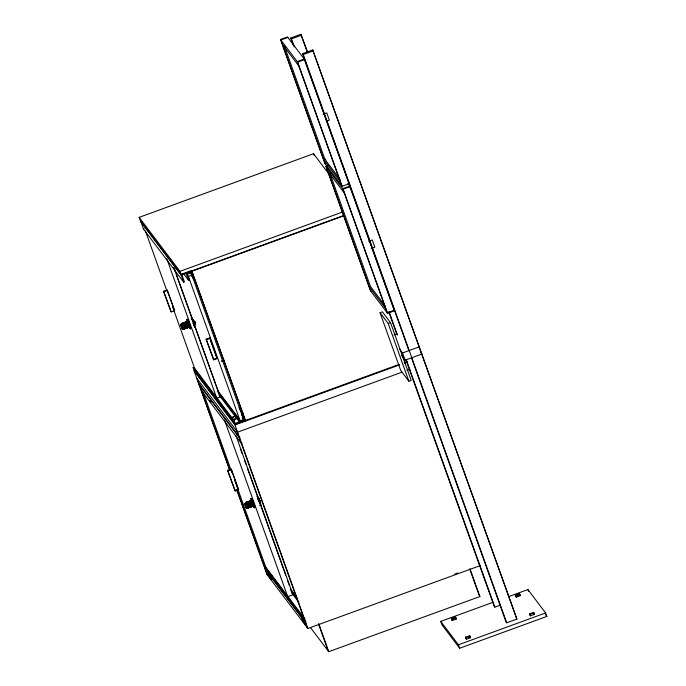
<?xml version="1.0" encoding="UTF-8"?>
<svg xmlns="http://www.w3.org/2000/svg" width="686" height="686" viewBox="0 0 686 686"><rect width="100%" height="100%" fill="white"/><g stroke="black" fill="none" stroke-linecap="round" stroke-linejoin="round"><path stroke-width="1.03" d="M254.48 506.182L254.24 505.273M181.353 323.775L188.358 321.237L181.353 323.775L181.713 324.821M182.373 329.074L180.658 324.469L182.365 329.1L190.211 326.227L190.374 326.699L183.419 329.34L182.922 328.242M183.445 329.366L182.905 327.608M187.638 319.65L189.508 323.903L181.619 326.759M188.11 320.765L188.436 321.408L181.396 323.946M189.568 327.008L190.408 328.8L187.647 321.34M193.212 321.674L192.655 319.436L193.358 321.177M182.605 326.742L182.793 327.188L189.696 324.667L190.777 328.251M194.781 323.775L195.021 324.315L194.867 323.766M193.495 322.429L195.056 327.102L194.404 325.764M254.446 505.196L246.437 508.094L245.502 505.805L244.765 503.464L252.765 500.583M245.802 503.833L245.425 502.564L252.491 500.017M246.463 508.094L244.765 503.464M254.583 505.702L247.517 508.36L246.806 506.054L245.931 506.379M251.53 500.377C250.107 496.432 253.331 500.171 253.168 502.203M251.676 500.386L253.168 503.764L253.751 503.55L253.305 502.341L252.722 502.546L251.076 498.568M254.377 505.891L254.154 505.025M253.597 506.045C255.269 510.015 254.986 505.179 253.751 503.55M258.142 498.345L259.119 500.454M259.505 499.425L259.076 498.422L259.214 498.962M259.977 501.663L260.2 502.444L259.883 501.766M260.406 501.92L260.646 502.769L260.028 500.823M260.2 505.685L260.834 505.471L260.328 503.661L259.402 501.217L258.819 501.432M280.488 39.471L287.468 36.924L304.627 59.596L297.647 62.143L280.488 39.471L324.95 163.628L342.1 186.3L349.08 183.754L304.215 59.056L297.244 61.603L341.697 185.76M287.88 37.464L280.9 40.011L325.353 164.168M293.248 45.062L290.718 38.013L300.897 34.3L307.705 52.325M290.718 38.013L291.404 38.913L301.574 35.2M408.624 349.869L302.569 53.662L312.739 49.958L516.875 619.081L506.705 622.794L506.019 621.893L411.506 357.929M302.569 53.662L303.246 54.563L313.416 50.85M323.132 114.236L326.768 112.907L329.349 120.127L326.622 121.122M343.6 215.558L181.224 274.812L140.381 220.832L139.138 217.368L313.536 153.724L328.851 173.961M141.745 221.861L141.016 222.127L181.215 275.24L191.823 271.373M325.799 159.109L323.801 159.838L340.145 181.43M140.707 221.261L143.494 229.055L144.223 228.79M393.85 309.395L349.706 186.103L342.726 188.65L387.187 312.807L394.158 310.261L394.57 310.801L387.59 313.348L370.431 290.675L325.979 166.518L327.977 165.789M325.979 166.518L343.137 189.19L350.117 186.643L347.819 183.608M139.138 217.368L179.989 271.347L342.357 212.094M191.514 270.507L245.597 421.075L191.84 270.936L191.514 270.507L180.898 274.374L183.694 282.169L184.423 281.903L181.936 274.975M343.669 215.858L191.943 271.227L191.617 270.79M187.141 274.271L190.622 273.002L190.073 271.459M187.227 274.846L188.427 276.432L191.917 275.163L243.607 419.532L240.117 420.801L236.516 416.033M184.165 274.469L188.633 280.368L189.362 280.102L186.875 273.174M191.66 276.038L193.572 278.567L194.301 278.302M163.585 291.284L167.067 290.007L167.393 290.444L174.63 310.655L171.148 311.924L163.585 291.284L171.148 311.924M163.911 291.713L167.393 290.444M368.622 241.275L372.258 239.954L374.839 247.174L371.203 248.495M187.595 319.282L187.012 319.659L187.672 321.845M187.638 319.316L186.995 319.539L189.353 325.318M187.012 319.659L187.707 319.427M187.055 319.856L187.801 319.625M187.132 320.13L187.93 319.89M187.227 320.473L187.81 320.259M187.492 320.431L188.075 320.225M191.566 318.947L192.312 319.136L191.728 319.35M187.664 320.834L188.238 320.619M181.327 323.543L188.427 321.074M180.77 324.615L188.624 321.58M180.692 324.632L181.644 324.298L181.396 323.638M180.727 324.761L188.633 321.863L188.453 321.382M180.778 324.932L181.859 324.795L180.838 325.138M189.405 321.906L181.85 324.667L182.142 325.567L181.293 325.867M192.234 320.877L192.912 320.636L192.5 319.59M180.915 325.37L181.781 325.053M193.075 321.322L192.492 321.528M181.087 325.344L188.873 322.463L188.693 321.966M181.13 325.653L181.867 325.301M188.479 322.909L189.062 322.703M181.087 325.67L189.01 322.806L188.83 322.317M181.396 326.159L182.27 325.833L182.107 325.318M188.701 323.509L189.285 323.295M189.147 324.727L189.722 324.512L189.285 323.492L182.382 326.056L182.656 326.81M181.507 326.45L189.147 323.166L188.976 322.694M192.912 322.643L193.572 322.42L193.349 321.811M181.516 327.093L182.39 326.776M193.795 322.309L195.433 321.948M181.73 327.059L189.559 324.298L189.936 325.113L181.953 327.959M195.51 322.154L193.941 322.72L194.112 323.183M181.627 327.394L182.502 327.076M181.841 327.359L182.708 327.042L182.913 327.548M193.212 323.235L193.795 323.029M193.178 323.398L193.632 322.814L193.22 323.466M181.936 327.651L182.81 327.333L183.033 327.891M182.116 328.174L189.936 325.37L190.116 325.867M182.039 328.431L182.991 327.857M183.136 328.208L190.039 325.687L190.219 326.184M193.761 323.183L194.112 324.204L193.529 324.418L194.207 324.204M182.124 328.628L183.059 328.088M189.636 326.845L189.456 325.901L190.142 325.687M182.193 328.8L183.128 328.294M182.253 328.928L190.133 325.979L190.468 327.102M193.624 324.71L194.112 324.204M193.701 324.958L194.207 324.495M189.739 326.45L190.322 326.236M194.395 324.752L193.984 325.473L194.567 325.258M183.368 328.963L190.271 326.442M194.284 324.744L193.864 325.421M183.316 329.151L190.348 326.742M193.812 325.344L194.344 324.958M183.376 329.271L190.494 326.742M189.756 327.462L190.151 326.793M190.056 327.419L190.639 327.205M189.919 327.857L190.502 327.651M190.185 327.822L190.768 327.608M194.258 326.339L194.833 326.124M190.065 328.191L190.862 327.951M194.352 326.682L194.935 326.467M190.194 328.457L190.94 328.225M194.258 326.973L195.013 326.742M190.288 328.654L190.982 328.423M194.361 327.171L195.056 326.939M190.408 328.8L191 328.543M194.472 327.316L195.073 327.059M206.16 339.21L209.65 337.941L209.976 338.37L217.213 358.581L213.723 359.858L206.16 339.21L213.723 359.858M206.486 339.647L209.976 338.37M213.397 359.421L216.887 358.152L217.213 358.581M194.464 371.4L193.118 367.645L193.846 367.387L234.046 420.501L235.075 423.391M221.947 360.716L223.953 359.987M221.595 361.213L223.602 360.484M222.153 361.299L224.168 360.562M380.035 312.705L382.359 311.856L390.531 322.652L411.206 380.396L408.882 381.245L400.71 370.449L380.035 312.705L388.199 323.5L408.882 381.245M200.106 384.632L199.386 384.897L239.251 437.582L239.98 437.316M202.173 390.411L201.452 390.677L241.318 443.362L242.047 443.096M388.199 323.5L390.531 322.652M393.97 334.957L396.945 333.876M399.398 348.822L402.528 352.956L419.386 346.807M235.607 416.068L232.117 417.345L233.051 419.798L236.541 418.529L235.607 416.068L232.228 417.491M233.815 419.335L236.541 418.529M193.118 367.645L233.317 420.767L234.046 420.501M217.839 391.98L238.256 418.966L238.985 418.7L240.014 421.581M241.926 415.476L243.196 417.157L243.924 416.891L241.369 413.521M401.353 355.211L405.109 360.176L421.967 354.027L420.715 352.372M244.962 419.781L234.346 423.656L194.155 370.534M399.132 364.395L245.391 420.501L245.065 420.072M404.148 362.568L407.167 361.462M245.271 420.647L234.663 424.523L233.317 420.767M229.527 469.816L194.138 370.972L234.989 424.951L399.363 364.969M404.363 363.143L407.381 362.036M401.945 372.189L237.57 432.171L196.719 378.192M406.952 370.354L409.962 369.257M227.606 470.322L231.096 469.053L231.422 469.481L238.659 489.693L235.169 490.97L227.606 470.322L235.169 490.97M227.932 470.759L231.422 469.481M234.844 490.541L238.334 489.264L238.659 489.693M256.847 496.415L257.43 496.201M251.033 498.705L251.728 498.473M251.085 498.902L251.659 498.362M251.248 498.876L251.831 498.662M251.153 499.176L251.659 498.688M251.368 499.142L251.951 498.928M251.256 499.519L252.096 499.262M257.327 497.359L257.91 497.144L259.342 500.823L258.682 501.046M251.376 499.923L252.268 499.665M257.499 497.753L258.082 497.539M257.344 498.259L258.09 497.967M245.425 502.667L252.534 500.085M257.516 498.388L258.262 497.993M245.494 502.658L252.594 500.205M257.619 498.37L258.202 498.165M245.554 502.778L252.671 500.368M244.782 503.644L245.691 503.215L246.368 504.853L245.288 505.205M244.825 503.781L252.868 500.831M244.928 503.764C246.025 502.598 246.883 505.342 245.185 504.913M244.868 503.953L245.871 503.61M245.091 504.133L252.988 501.114M258.005 499.279L258.673 499.048M245.176 504.356L253.108 501.432M258.133 499.597L258.716 499.382M246.051 506.98L245.168 504.596L253.245 501.766M258.262 499.94L258.896 499.622M253.383 502.126L246.343 504.699L246.48 505.153L246.754 505.831L253.794 503.258M258.982 500.085L258.236 499.82M258.536 500.428L259.119 500.214M245.391 505.496L253.52 502.504M245.717 505.771L253.657 502.881M245.828 506.079L253.931 503.635M258.982 501.646L259.565 501.432L259.771 502.032M258.948 501.8L259.531 501.586M246.034 506.662L246.909 506.345L247.131 506.911L254.172 504.339M245.94 506.963L254.06 503.996M253.005 503.55L253.383 504.364L253.957 504.15M246.042 507.22C247.003 505.573 247.74 508.746 247.02 507.254M246.137 507.443L247.157 507.108M246.214 507.649L254.274 504.656M259.394 502.821L259.977 502.606L259.66 501.955M246.291 507.812L247.166 507.494L247.517 508.36M246.403 507.794L254.369 504.947M259.394 503.112L259.883 502.615M246.351 507.949L247.312 507.614M259.471 503.361L260.166 503.155M247.337 508L254.515 505.411M259.531 503.575L259.968 502.898M247.414 508.163L254.557 505.582M259.574 503.747L260.114 503.37M260.328 503.661L259.582 503.37M253.777 506.508L254.669 506.251M253.949 506.903L254.789 506.654M254.094 507.237L255.012 507.631M254.386 507.812L254.892 506.997M260.123 505.085L260.706 504.87M254.214 507.503L254.798 507.288M254.386 507.477L254.96 507.263M260.191 505.359L260.774 505.145M254.317 507.691L255.012 507.469M260.131 505.573L260.817 505.342M305.939 621.533L305.21 621.799L265.336 569.114M454.715 574.096L457.725 572.999M236.739 489.95L267.017 574.525L307.868 628.505L480.26 565.598M310.364 627.416L328.748 651.7L479.891 596.546L469.91 568.668M508.875 596.511L527.92 589.566L545.619 612.958L546.862 616.422L459.663 648.244L441.964 624.852L440.721 621.387L492.84 602.368M451.379 618.532L455.444 617.048L455.83 617.546L456.344 618.995L452.271 620.478L451.379 618.532L452.271 620.478M515.323 595.191L519.388 593.707L519.774 594.213L520.288 595.654L516.224 597.146L515.323 595.191L516.224 597.146M451.757 619.029L455.83 617.546M515.701 595.697L519.774 594.213M451.894 619.973L454.338 619.081M515.838 596.64L518.282 595.748M405.795 359.404L494.177 606.244L494.855 607.144L500.403 605.121M465.537 637.243L469.61 635.759L469.987 636.265L470.502 637.706L466.437 639.189L465.537 637.243L466.437 639.189M529.481 613.91L533.554 612.427L533.931 612.924L534.454 614.373L530.381 615.857L529.481 613.91L530.381 615.857M465.923 637.748L469.987 636.265M529.866 614.407L533.931 612.924M468.495 637.791L470.124 637.2L470.502 637.706M440.721 621.387L458.428 644.78L545.619 612.958M193.641 320.705L193.426 319.968L193.881 320.971M193.135 320.714L193.306 321.348M195.021 324.238L194.833 323.62M259.205 499.554L258.922 498.954L259.145 499.417M260.783 505.479L260.337 504.57M252.148 499.777L253.031 501.843M252.251 500.068L252.551 500.66M282.452 44.341L298.796 65.933M340.05 179.346L324.967 159.418L284.33 45.928M327.942 171.389L344.278 192.98M384.906 305.562L370.457 286.456L329.82 172.975M369.291 286.885L385.635 308.477M545.602 614.75L546.862 616.422M520.288 595.654L519.388 593.707M534.454 614.373L533.554 612.427M516.875 619.081L387.77 259.514M479.343 595.825L479.891 596.546M455.967 618.489L456.344 618.995M189.808 271.922L190.622 273.002M189.516 271.982L191.917 275.163M188.084 278.422L189.362 280.102M173.575 267.574L174.844 269.264M143.494 229.055L183.694 282.169M174.63 310.655L167.067 290.007M238.977 407.861L243.47 413.795M239.826 409.285L243.033 413.529M242.321 417.517L244.233 420.046L243.196 417.157M242.407 417.937L243.607 419.532M217.291 390.034L238.985 418.7M221.904 396.722L222.899 398.043M224.005 399.509L231.868 409.902M232.451 410.665L235.933 415.27M221.518 397.134L222.787 398.823M229.81 408.093L231.088 409.782M238.102 419.052L239.38 420.741M218.877 394.87L239.294 421.847L238.256 418.966M196.891 372.018L195.09 369.634L172.46 306.445M198.7 374.402L201.024 377.471M203.339 380.533L205.097 382.848M206.263 384.392L207.292 385.755M208.33 387.118L209.907 389.219M213.312 393.713L214.238 394.939M199.069 384.031L238.942 436.716M209.89 400.607L211.177 402.305M290.427 588.794L296.858 597.292M290.993 589.96L291.49 590.62M293.762 593.622L294.937 595.174M290.984 590.757L297.415 599.255M291.816 593.073L298.89 602.419M266.777 568.986L270.507 573.925M271.133 574.748L274.22 578.821M274.837 579.636L280.557 587.199M281.097 587.919L282.512 589.78M265.654 569.98L305.519 622.665M193.452 319.968L193.589 320.499M193.1 320.585L194.781 325.224L194.481 324.641M260.183 502.426L259.925 501.835M245.742 503.635L245.631 502.941M181.781 324.598L181.541 324.126L181.644 324.615M253.657 505.882L253.134 503.927M192.432 319.753L192.946 320.979M257.644 496.544L257.91 497.144M192.14 318.741L191.66 317.961M188.35 321.151L188.53 321.614M182.991 328.311L183.171 328.465M193.658 320.388L193.958 321.177M259.428 499.245L259.111 498.482L259.222 499.056M260.423 502.332L259.557 500.3M259.883 503.181L259.668 502.641M188.573 321.657L188.753 322.146M259.171 499.451L259.334 499.888M181.73 324.384L182.159 325.55M252.594 500.703L253.005 501.732M193.401 321.245L193.563 321.691M258.811 498.945L258.502 497.787L259.411 500.077M259.84 501.826L260.62 503.61L260.097 501.792M259.574 502.667L259.788 503.215M192.329 320.851L193.358 322.051M259.282 499.562L259.48 500.274M194.224 321.871L194.438 322.403M193.581 321.545L193.718 322.094M259.419 499.923L259.557 500.48M258.313 499.828L258.536 500.626M189.13 323.089L189.285 323.535M253.083 501.74L253.305 502.581M259.848 500.291L260.157 501.14M252.722 502.546L252.945 503.155M259.634 500.686L259.883 501.355M259.265 500.84L259.565 501.432M253.451 502.958L253.76 503.781M527.92 589.566L528.537 591.298M312.739 49.958L387.05 257.499M300.897 34.3L307.388 52.436M303.246 54.563L506.705 622.794M291.404 38.913L294.285 46.974M389.159 311.941L397.46 335.12M406.112 359.301L494.855 607.144M388.842 312.053L396.774 334.219M402.528 352.956L405.109 360.176M297.647 62.143L342.1 186.3M343.137 189.19L387.59 313.348M326.39 167.058L370.843 291.216M470.073 569.937L478.991 594.831M313.536 153.724L314.154 155.456M469.61 635.759L470.124 637.2M458.428 644.78L459.663 648.244M318.767 623.823L328.748 651.7M318.578 624.097L328.2 650.98M191.094 271.639L193.572 278.567M188.427 276.432L240.117 420.801M209.65 337.941L216.887 358.152M186.155 273.44L188.633 280.368M179.989 271.347L181.224 274.812M234.989 424.951L307.868 628.505M237.082 431.52L307.379 627.862M303.289 619.715L305.15 624.912M301.651 617.554L303.512 622.751M235.975 435.627L292.948 594.753L287.717 596.666L224.408 419.849M240.4 448.67L242.175 453.626M244.653 460.546L246.068 464.491M247.475 468.427L249.798 474.926M250.133 475.852L254.635 488.432M254.978 489.375L257.404 496.15M257.679 496.913L258.219 498.43M261.126 506.551L266.305 521.008M266.631 521.935L281.371 563.086M281.723 564.081L285.642 575.031M287.786 580.999L289.209 584.987M174.107 268.106L220.257 397.005L216.767 398.274L166.758 258.613M174.776 270.207L175.487 272.196M176.199 274.177L177.262 277.153M177.623 278.147L186.078 301.771M186.395 302.646L192.595 319.976M194.558 325.456L215.747 384.632M216.081 385.566L218.44 392.16M181.07 325.584L181.91 327.977M269.521 575.091L271.382 580.287M231.096 469.053L238.334 489.264M145.449 230.985L166.741 290.452M203.099 392.083L231.954 472.663M234.801 480.612L266.151 568.162M267.883 572.93L269.744 578.127M200.449 385.601L201.487 388.482M197.208 378.835L230.016 470.459M236.867 489.59L267.514 575.177M194.404 322.369L194.713 323.209M253.717 503.713L253.897 504.184M253.383 504.364L254.309 507.203M259.857 501.303L260.011 501.749M253.846 504.073L254.026 504.562M189.816 325.027L190.005 325.516M189.242 325.241L189.456 325.901M258.09 498.559L257.55 496.844M194.653 323.063L194.927 323.852M253.957 504.416L254.137 504.905M254.069 504.733L254.24 505.222M252.105 500.171L251.736 498.962M194.138 323.286L194.344 323.929M192.603 320.696L192.432 320.156M260.028 501.818L260.2 502.426M193.684 320.808L193.486 320.251M194.189 323.44L194.361 323.998M192.003 319.179L191.711 318.158M260.457 502.083L260.629 502.598M191.66 317.798L191.077 318.004L191.703 317.832M265.242 566.542L264.513 566.799L304.387 619.484L305.107 619.226L265.242 566.542"/></g></svg>
